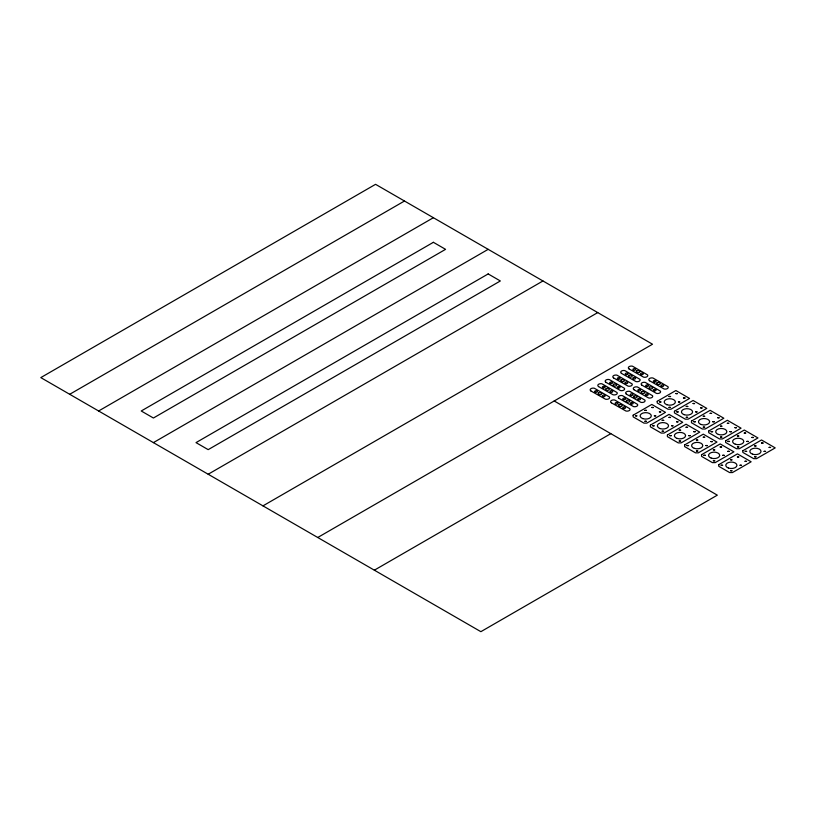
<?xml version="1.0" encoding="UTF-8"?>
<svg xmlns="http://www.w3.org/2000/svg" width="816" height="816" viewBox="0 0 816 816"><rect width="100%" height="100%" fill="white"/><g stroke="black" fill="none" stroke-linecap="round" stroke-linejoin="round"><path stroke-width="1.22" d="M69.707 394.291L404.481 201.022M98.624 410.989L433.388 217.709M153.408 442.619L488.172 249.339M208.182 474.239L542.956 280.969M262.966 505.869L597.73 312.589M317.74 537.499L652.514 344.219L375.564 184.324L40.8 377.604L480.869 631.676L717.325 495.159L554.207 400.972M374.35 570.18L610.807 433.663M633.145 415.201L633.145 416.864L643.967 423.116L646.833 423.116L665.489 412.345L651.79 404.44L633.145 415.201M650.362 425.146L650.362 426.809L661.195 433.061L664.061 433.061L682.717 422.29L669.018 414.385L650.362 425.146M657.217 401.309L657.217 402.961L668.039 409.214L670.905 409.214L689.561 398.443L675.862 390.538L657.217 401.309M667.406 434.989L667.406 436.642L678.239 442.894L681.105 442.894L699.751 432.123L686.062 424.218L667.406 434.989M674.434 411.254L674.434 412.906L685.267 419.159L688.133 419.159L706.789 408.388L693.09 400.483L674.434 411.254M684.634 444.934L684.634 446.587L695.456 452.839L698.333 452.839L716.978 442.068L703.29 434.163L684.634 444.934M691.478 421.087L691.478 422.749L702.311 429.002L705.177 429.002L723.833 418.231L710.134 410.326L691.478 421.087M701.556 454.706L701.556 456.358L712.378 462.611L715.244 462.611L733.9 451.84L720.212 443.935L701.556 454.706M708.706 431.032L708.706 432.694L719.539 438.947L722.405 438.947L741.05 428.176L727.362 420.271L708.706 431.032M718.784 464.651L718.784 466.303L729.606 472.556L732.472 472.556L751.128 461.785L737.429 453.88L718.784 464.651M725.628 440.803L725.628 442.466L736.45 448.708L739.327 448.708L757.972 437.947L744.284 430.032L725.628 440.803M742.856 450.748L742.856 452.411L753.678 458.653L756.544 458.653L775.2 447.892L761.501 439.977L742.856 450.748M635.501 415.834L637.041 415.854L635.501 415.803M644.936 421.28L646.476 421.331L644.946 421.219M651.78 407.48L653.33 407.541L651.79 407.429M652.718 425.779L654.269 425.83L652.739 425.717M654.371 415.834L655.911 415.854L654.371 415.803M659.573 401.931L661.113 401.982L659.583 401.88M662.153 431.225L663.704 431.276L662.174 431.164M669.008 407.378L670.548 407.429L669.018 407.327M669.008 417.425L670.548 417.486L669.018 417.374M669.763 435.611L671.313 435.642L669.763 435.611M671.588 425.779L673.139 425.83L671.609 425.717M675.852 393.587L677.402 393.638L675.862 393.526M676.801 411.876L678.341 411.927L676.811 411.825M678.443 401.931L679.983 401.982L678.453 401.88M679.198 441.058L680.748 441.089L679.208 441.028M686.236 417.323L687.776 417.374L686.246 417.272M686.052 427.268L687.592 427.319L686.062 427.217M686.99 445.556L688.541 445.587L686.99 445.556M688.633 435.611L690.183 435.642L688.633 435.611M693.08 403.532L694.62 403.583L693.09 403.471M693.835 421.719L695.385 421.739L693.835 421.719M695.66 411.876L697.211 411.927L695.681 411.825M696.425 451.003L697.976 451.034L696.425 450.973M703.27 427.166L704.82 427.186L703.28 427.135M703.27 437.213L704.82 437.264L703.29 437.162M703.912 455.328L705.463 455.359L703.912 455.297M705.86 445.556L707.411 445.587L705.86 445.556M710.124 413.365L711.664 413.426L710.134 413.314M711.062 431.664L712.613 431.684L711.062 431.664M712.705 421.719L714.255 421.739L712.705 421.719M713.347 460.775L714.898 460.805L713.347 460.744M720.497 437.111L722.048 437.131L720.508 437.08M720.191 446.984L721.742 447.005L720.202 446.954M721.14 465.273L722.69 465.304L721.14 465.242M722.782 455.328L724.333 455.359L722.782 455.297M727.342 423.31L728.892 423.371L727.362 423.259M727.984 441.425L729.535 441.456L727.994 441.405M729.932 431.664L731.483 431.684L729.932 431.664M730.575 470.72L732.115 470.75L730.575 470.689M737.419 446.872L738.97 446.903L737.419 446.852M737.419 456.929L738.97 456.95L737.419 456.899M740.01 465.273L741.55 465.304L740.01 465.242M744.263 433.082L745.814 433.112L744.274 433.051M745.212 451.37L746.762 451.401L745.212 451.35M746.854 441.425L748.405 441.456L746.854 441.405M754.647 456.817L756.197 456.848L754.647 456.797M761.491 443.027L763.042 443.057L761.491 443.027M764.082 451.37L765.632 451.401L764.082 451.35M644.936 410.366L646.476 410.428L644.936 410.366M659.389 411.866L660.94 411.917L659.399 411.835M662.164 420.311L663.704 420.373L662.164 420.311M669.008 396.474L670.548 396.525L669.008 396.474M676.617 421.811L678.157 421.862L676.617 421.78M679.198 430.154L680.748 430.205L679.208 430.124M683.461 397.963L685.012 398.024L683.461 397.963M686.236 406.419L687.776 406.47L686.236 406.419M693.661 431.644L695.201 431.705L693.661 431.644M696.425 440.099L697.976 440.15L696.436 440.069M700.689 407.908L702.229 407.969L700.699 407.878M703.28 416.252L704.82 416.313L703.28 416.231M710.879 441.589L712.429 441.65L710.899 441.538M713.347 449.871L714.898 449.922L713.368 449.81M717.733 417.751L719.273 417.802L717.733 417.721M720.497 426.197L722.048 426.258L720.508 426.176M727.801 451.36L729.351 451.421L727.821 451.309M730.575 459.816L732.115 459.867L730.585 459.755M734.961 427.696L736.501 427.747L734.971 427.635M737.419 435.968L738.97 436.03L737.44 435.917M745.028 461.305L746.579 461.366L745.049 461.254M751.873 437.458L753.423 437.519L751.893 437.407M754.647 445.913L756.197 445.975L754.657 445.862M769.1 447.403L770.651 447.464L769.121 447.352M598.526 392.924L598.026 394.006L599.393 394.801L601.27 394.505L601.769 393.434L600.403 392.639L598.526 392.924M606.166 388.518L605.666 389.599L607.033 390.385L608.909 390.099L609.409 389.018L608.032 388.232L606.166 388.518M613.53 384.265L613.03 385.346L614.397 386.141L616.274 385.846L616.774 384.764L615.397 383.979L613.53 384.265M621.17 379.858L620.67 380.939L622.037 381.725L623.914 381.439L624.413 380.358L623.036 379.562L621.17 379.858M629.054 375.309L628.555 376.39L629.921 377.176L631.788 376.89L632.288 375.809L630.921 375.013L629.054 375.309M618.977 404.736L618.477 405.817L619.844 406.603L621.721 406.317L622.22 405.236L620.854 404.45L618.977 404.736M636.694 370.892L636.194 371.974L637.561 372.769L639.428 372.473L639.928 371.392L638.561 370.607L636.694 370.892M626.617 400.33L626.117 401.411L627.484 402.196L629.36 401.911L629.86 400.829L628.483 400.034L626.617 400.33M633.981 396.076L633.481 397.157L634.848 397.943L636.725 397.657L637.225 396.576L635.858 395.78L633.981 396.076M641.621 391.66L641.121 392.741L642.488 393.536L644.365 393.241L644.864 392.17L643.487 391.374L641.621 391.66M649.505 387.11L649.006 388.192L650.372 388.987L652.239 388.691L652.739 387.61L651.372 386.825L649.505 387.11M657.145 382.704L656.645 383.785L658.012 384.571L659.879 384.285L660.379 383.204L659.012 382.418L657.145 382.704M433.388 242.311L141.229 410.989L153.408 418.016L445.567 249.339L433.388 242.311M488.172 273.931L196.013 442.619L208.182 449.647L500.341 280.969L488.172 273.931M590.947 390.976L605.441 399.187A3.009 1.744 0 0 0 608.726 398.82A3.009 1.744 0 0 0 609.379 396.923L594.354 388.243A3.009 1.744 0 0 0 591.07 388.62A3.009 1.744 0 0 0 590.417 390.517L590.947 390.976M598.587 386.57L598.057 386.111A3.009 1.744 0 0 1 598.709 384.214A3.009 1.744 0 0 1 601.994 383.836L617.018 392.506A3.009 1.744 0 0 1 616.366 394.403A3.009 1.744 0 0 1 613.081 394.781L598.556 386.59M605.951 382.316L620.446 390.527A3.009 1.744 0 0 0 623.73 390.15A3.009 1.744 0 0 0 624.383 388.253L609.358 379.583A3.009 1.744 0 0 0 606.074 379.96A3.009 1.744 0 0 0 605.421 381.857L605.951 382.316M613.591 377.91L613.061 377.451A3.009 1.744 0 0 1 613.714 375.554A3.009 1.744 0 0 1 616.998 375.176L632.023 383.846A3.009 1.744 0 0 1 631.37 385.744A3.009 1.744 0 0 1 628.085 386.121L613.561 377.92M621.476 373.351L620.945 372.892A3.009 1.744 0 0 1 621.598 371.005A3.009 1.744 0 0 1 624.883 370.627L639.897 379.297A3.009 1.744 0 0 1 639.244 381.194A3.009 1.744 0 0 1 635.96 381.572L621.445 373.371M629.116 368.944L628.585 368.485A3.009 1.744 0 0 1 629.238 366.588A3.009 1.744 0 0 1 632.522 366.211L647.537 374.891A3.009 1.744 0 0 1 646.884 376.778A3.009 1.744 0 0 1 643.6 377.155L629.085 368.965M611.398 402.788L610.868 402.329A3.009 1.744 0 0 1 611.521 400.432A3.009 1.744 0 0 1 614.805 400.054L629.83 408.724A3.009 1.744 0 0 1 629.177 410.621A3.009 1.744 0 0 1 625.892 410.999L611.368 402.808M619.038 398.371L618.508 397.912A3.009 1.744 0 0 1 619.16 396.025A3.009 1.744 0 0 1 622.445 395.648L637.469 404.318A3.009 1.744 0 0 1 636.817 406.215A3.009 1.744 0 0 1 633.532 406.592L619.007 398.392M626.402 394.128L625.872 393.669A3.009 1.744 0 0 1 626.525 391.772A3.009 1.744 0 0 1 629.809 391.394L644.834 400.064A3.009 1.744 0 0 1 644.181 401.962A3.009 1.744 0 0 1 640.897 402.339L626.372 394.138M634.042 389.711L633.512 389.252A3.009 1.744 0 0 1 634.165 387.355A3.009 1.744 0 0 1 637.449 386.978L652.474 395.658A3.009 1.744 0 0 1 651.821 397.545A3.009 1.744 0 0 1 648.536 397.922L634.012 389.732M641.927 385.162L656.411 393.373A3.009 1.744 0 0 0 659.695 392.996A3.009 1.744 0 0 0 660.348 391.099L645.334 382.429A3.009 1.744 0 0 0 642.049 382.806A3.009 1.744 0 0 0 641.396 384.703L641.927 385.162M649.567 380.756L664.051 388.967A3.009 1.744 0 0 0 667.335 388.589A3.009 1.744 0 0 0 667.988 386.692L652.973 378.022A3.009 1.744 0 0 0 649.689 378.4A3.009 1.744 0 0 0 649.036 380.297L649.567 380.756M654.014 381.99A1.377 0.796 0 0 0 656.084 381.296A1.377 0.796 0 0 0 654.014 380.613A1.377 0.796 0 0 0 654.014 381.99M661.623 386.376A1.377 0.796 0 0 0 663.694 385.693A1.377 0.796 0 0 0 661.623 384.999A1.377 0.796 0 0 0 661.623 386.376M666.907 404.726A5.6 3.233 0 0 0 675.373 402.013A5.6 3.233 0 0 0 667.06 399.136A5.6 3.233 0 0 0 666.907 404.726M684.134 414.671A5.6 3.233 0 0 0 692.6 411.958A5.6 3.233 0 0 0 684.287 409.081A5.6 3.233 0 0 0 684.134 414.671M660.062 428.573A5.6 3.233 0 0 0 668.528 425.85A5.6 3.233 0 0 0 660.205 422.984A5.6 3.233 0 0 0 660.062 428.573M642.835 418.628A5.6 3.233 0 0 0 651.301 415.905A5.6 3.233 0 0 0 642.988 413.039A5.6 3.233 0 0 0 642.835 418.628M677.096 438.416A5.6 3.233 0 0 0 685.573 435.693A5.6 3.233 0 0 0 677.249 432.817A5.6 3.233 0 0 0 677.096 438.416M701.168 424.514A5.6 3.233 0 0 0 709.645 421.79A5.6 3.233 0 0 0 701.321 418.924A5.6 3.233 0 0 0 701.168 424.514M694.324 448.361A5.6 3.233 0 0 0 702.79 445.638A5.6 3.233 0 0 0 694.477 442.762A5.6 3.233 0 0 0 694.324 448.361M718.396 434.459A5.6 3.233 0 0 0 726.862 431.735A5.6 3.233 0 0 0 718.549 428.869A5.6 3.233 0 0 0 718.396 434.459M752.546 454.175A5.6 3.233 0 0 0 761.012 451.452A5.6 3.233 0 0 0 752.699 448.576A5.6 3.233 0 0 0 752.546 454.175M728.474 468.068A5.6 3.233 0 0 0 736.94 465.355A5.6 3.233 0 0 0 728.627 462.478A5.6 3.233 0 0 0 728.474 468.068M735.318 444.23A5.6 3.233 0 0 0 743.784 441.507A5.6 3.233 0 0 0 735.471 438.631A5.6 3.233 0 0 0 735.318 444.23M711.246 458.123A5.6 3.233 0 0 0 719.712 455.41A5.6 3.233 0 0 0 711.399 452.533A5.6 3.233 0 0 0 711.246 458.123M646.384 386.396A1.377 0.796 0 0 0 648.445 385.703A1.377 0.796 0 0 0 646.384 385.019A1.377 0.796 0 0 0 646.384 386.396M653.993 390.793A1.377 0.796 0 0 0 656.054 390.099A1.377 0.796 0 0 0 653.993 389.416A1.377 0.796 0 0 0 653.993 390.793M638.469 399.748A1.377 0.796 0 0 0 640.529 399.065A1.377 0.796 0 0 0 638.469 398.371A1.377 0.796 0 0 0 638.469 399.748M630.452 395.148A1.377 0.796 0 0 0 632.818 394.975A1.377 0.796 0 0 0 631.37 393.883A1.377 0.796 0 0 0 630.452 395.148M646.109 395.342A1.377 0.796 0 0 0 648.169 394.648A1.377 0.796 0 0 0 646.109 393.965A1.377 0.796 0 0 0 646.109 395.342M638.5 390.946A1.377 0.796 0 0 0 640.56 390.262A1.377 0.796 0 0 0 638.5 389.569A1.377 0.796 0 0 0 638.5 390.946M623.465 408.408A1.377 0.796 0 0 0 625.525 407.725A1.377 0.796 0 0 0 623.465 407.031A1.377 0.796 0 0 0 623.465 408.408M615.448 403.818A1.377 0.796 0 0 0 617.814 403.634A1.377 0.796 0 0 0 616.366 402.543A1.377 0.796 0 0 0 615.448 403.818M631.105 404.002A1.377 0.796 0 0 0 633.165 403.318A1.377 0.796 0 0 0 631.105 402.625A1.377 0.796 0 0 0 631.105 404.002M623.495 399.605A1.377 0.796 0 0 0 625.556 398.922A1.377 0.796 0 0 0 623.495 398.228A1.377 0.796 0 0 0 623.495 399.605M618.049 379.144A1.377 0.796 0 0 0 620.109 378.451A1.377 0.796 0 0 0 618.049 377.767A1.377 0.796 0 0 0 618.049 379.144M625.658 383.53A1.377 0.796 0 0 0 627.718 382.847A1.377 0.796 0 0 0 625.658 382.153A1.377 0.796 0 0 0 625.658 383.53M603.044 387.804A1.377 0.796 0 0 0 605.105 387.11A1.377 0.796 0 0 0 603.044 386.427A1.377 0.796 0 0 0 603.044 387.804M610.654 392.19A1.377 0.796 0 0 0 612.714 391.507A1.377 0.796 0 0 0 610.654 390.813A1.377 0.796 0 0 0 610.654 392.19M625.933 374.585A1.377 0.796 0 0 0 627.994 373.901A1.377 0.796 0 0 0 625.933 373.208A1.377 0.796 0 0 0 625.933 374.585M603.014 396.607A1.377 0.796 0 0 0 605.074 395.913A1.377 0.796 0 0 0 603.014 395.23A1.377 0.796 0 0 0 603.014 396.607M594.997 392.006A1.377 0.796 0 0 0 597.363 391.823A1.377 0.796 0 0 0 595.915 390.731A1.377 0.796 0 0 0 594.997 392.006M633.532 378.981A1.377 0.796 0 0 0 635.603 378.298A1.377 0.796 0 0 0 633.532 377.604A1.377 0.796 0 0 0 633.532 378.981M633.563 370.178A1.377 0.796 0 0 0 635.633 369.485A1.377 0.796 0 0 0 633.563 368.801A1.377 0.796 0 0 0 633.563 370.178M641.172 374.575A1.377 0.796 0 0 0 643.243 373.881A1.377 0.796 0 0 0 641.172 373.198A1.377 0.796 0 0 0 641.172 374.575M618.018 387.947A1.377 0.796 0 0 0 620.078 387.253A1.377 0.796 0 0 0 618.018 386.57A1.377 0.796 0 0 0 618.018 387.947M610.001 383.347A1.377 0.796 0 0 0 612.367 383.163A1.377 0.796 0 0 0 610.919 382.072A1.377 0.796 0 0 0 610.001 383.347"/></g></svg>
